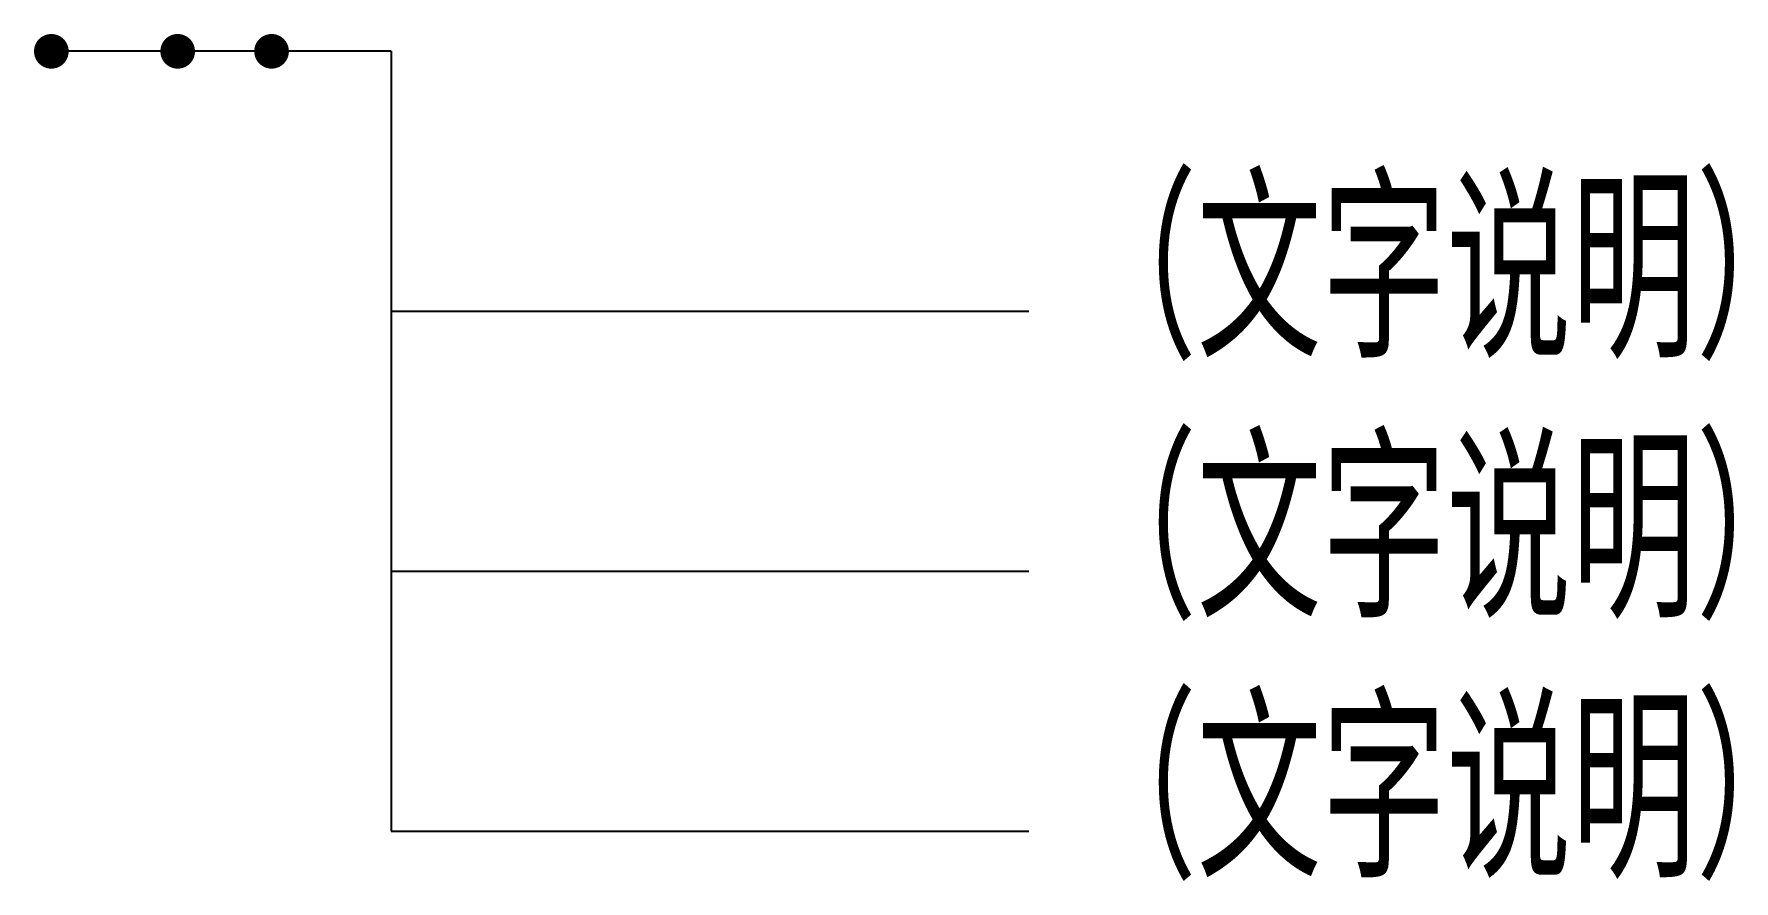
# Model space of a CAD drawing. Extents: x -44 to 3880, y -1915 to 39.
import ezdxf

# ---------------------------------------------------------------- set-up
doc = ezdxf.new("R2010")
doc.units = 0
doc.header["$LTSCALE"] = 1000
doc.header["$MEASUREMENT"] = 0
doc.styles.add('国标', font='gbenor.shx', dxfattribs={"bigfont": 'gbcbig.shx'})

msp = doc.modelspace()

# ---------------------------------------------------------------- linework, layer by layer
at = {"color": 4}
for p, q in [((780.7, -0.5), (780.7, -600.5)), ((780.7, -600.5), (780.7, -600.5)), ((780.7, -600.5), (2252, -600.5)), ((780.7, -600.5), (780.7, -1200.5)), ((780.7, -1200.5), (780.7, -1200.5)), ((780.7, -1200.5), (2252, -1200.5)), ((780.7, -1200.5), (780.7, -1800.5)), ((780.7, -1800.5), (780.7, -1800.5)), ((780.7, -1800.5), (2252, -1800.5))]:
    msp.add_line(p, q, dxfattribs=at)
at = {"color": 4, "const_width": 40}
for points in [[(-3.9, 19.5, 1), (-3.9, -20.5, 1)], [(287.7, 19.5, 1), (287.7, -20.5, 1)], [(504.4, 19.5, 1), (504.4, -20.5, 1)]]:
    msp.add_lwpolyline(points, format="xyb", close=True, dxfattribs=at)
at = {"color": 4}
msp.add_lwpolyline([(780.7, -0.5), (-3.9, -0.5)], dxfattribs=at)

# ---------------------------------------------------------------- texts
at = {"color": 7, "style": '国标'}
for p in [(2352, -707.7), (2352, -1307.7), (2352, -1907.7)]:
    msp.add_text('（文字说明）', height=400, dxfattribs=at).set_placement(p)

doc.saveas('drawing.dxf')
